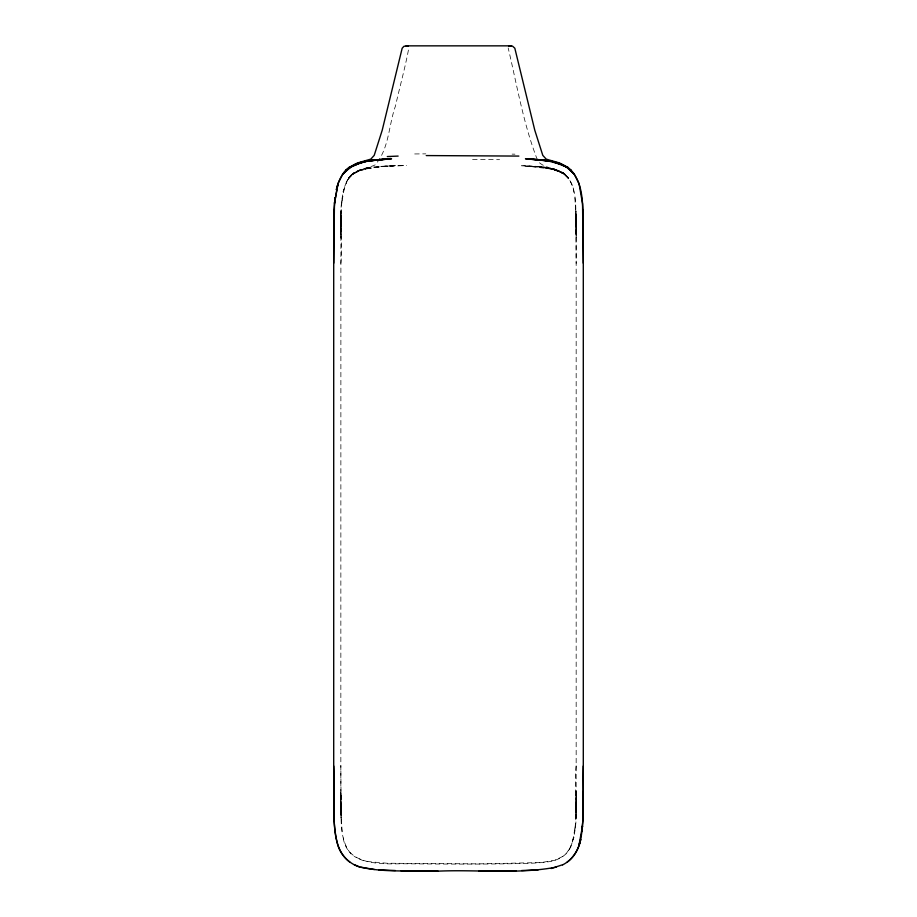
<?xml version="1.0" encoding="UTF-8"?>
<svg xmlns="http://www.w3.org/2000/svg" width="917" height="917" viewBox="0 0 917 917"><rect width="100%" height="100%" fill="white"/><g stroke="black" fill="none" stroke-linecap="round" stroke-linejoin="round"><path stroke-width="0.69" stroke-dasharray="4.58 3.44" d="M340.849 263.408C343.818 235.692 335.141 204.491 348.3 178.528C354.054 169.037 365.929 169.186 374.95 164.991C389.198 149.379 388.556 125.216 395.456 106.051C399.789 86.679 405.257 67.491 408.81 47.982M576.151 765.775C573.159 793.503 581.894 824.738 568.666 850.689M351.039 175.514L346.122 182.391L348.265 178.975L344.414 186.988L343.107 192.008L344.414 187.481L341.491 204.376L342.144 199.127L341.101 210.738L340.837 238.214L341.101 215.415L340.895 223.14M340.895 219.897L340.837 798.294M340.837 234.362L340.952 216.274L340.837 234.362L340.952 221.742L340.895 226.201M566.018 853.876L570.855 846.815L568.712 850.242L570.867 846.517L573.893 837.175L572.586 841.714L575.509 824.807L574.856 830.057L575.899 818.445L576.163 794.821L576.048 807.441L576.105 802.983M576.163 794.821L576.048 812.898L576.163 790.97L575.899 815.259L576.105 806.043M340.895 219.495L341.101 211.036L340.895 223.588L341.101 210.738M575.899 818.445L576.105 805.596L575.899 818.147L576.105 809.688M369.23 167.616C361.298 168.694 353.171 171.892 348.288 178.54L353.859 172.832M348.3 178.528L354.008 172.832L350.879 175.388L348.3 178.517L354.421 172.751L348.288 178.528L354.787 172.797L350.97 175.399M354.547 172.751L351.039 175.376L359.189 170.654L351.039 175.376C359.831 168.556 371.396 167.811 382.034 166.55M566.053 853.727C556.688 863.046 542.337 862.404 530.141 863.344C487.271 864.444 444.378 864.078 401.497 863.745C380.291 864.25 346.145 864.914 343.096 836.797M562.866 856.386L554.751 860.272L541.041 862.565L478.754 863.883L386.848 863.218L368.004 861.59L362.249 860.272L354.134 856.386M354.581 172.809L365.883 168.969L359.132 170.7M358.134 170.7C372.841 164.865 389.267 166.63 404.706 165.541L403.125 165.587M383.615 166.344L393.576 165.828L380.589 166.596L393.37 165.679M395.502 165.496L383.18 166.355L364.817 169.095L381.621 166.527L380.589 166.596M388.613 165.988L392.075 165.885M390.298 165.954L406.483 165.427M414.69 153.953L425.809 153.861M539.494 162.779C548.045 170.149 562.465 167.593 568.7 178.517L566.03 175.399L557.926 170.768C580.725 180.362 574.615 210.967 576.163 230.889L576.163 798.283M472.576 159.581L499.57 159.684M512.133 154.125L514.941 154.171M539.391 166.573L548.412 167.651L526.599 165.805C540.892 166.94 558.889 165.805 568.7 178.517L563.13 172.832L568.7 178.528M533.545 166.55L521.567 165.748C536.399 167.559 553.432 165.862 565.961 175.514M573.904 192.387C572.758 177.531 559.668 168.43 545.569 167.926L552.263 169.186L521.337 165.381M534.943 166.275L544.331 167.444L534.943 166.275C545.5 167.868 557.341 168.27 565.927 175.411L558.659 170.596L547.69 167.547M557.674 170.585L551.793 168.843L562.339 172.763M553.891 168.877L562.66 172.832M565.938 175.365L562.534 172.728M563.027 172.82L566.098 175.376M350.982 853.876C337.685 837.542 342.064 814.353 340.837 794.833L340.952 807.453L340.895 802.994M537.385 159.833C523.401 123.944 517.05 85.361 508.19 47.982M574.833 197.728L575.887 213.008L576.151 263.408M342.167 831.455L341.113 816.176L340.849 765.775M340.895 806.054L341.101 813.792L340.837 790.981L340.895 809.298M576.105 219.484L575.899 211.013L576.105 223.576L575.899 210.715M340.895 809.7L341.101 818.159L340.895 805.607L341.101 818.457M576.048 221.731L576.163 234.351L575.899 213.902L576.105 223.129M576.048 216.263L576.163 234.351M340.837 794.833L340.952 812.921M576.105 222.946L576.163 238.202L576.105 219.885M552.859 169.37L544.446 167.708L552.859 169.37L562.545 173.221L551.874 169.037L552.859 169.37"/><path stroke-width="1.38" d="M333.708 263.179L334.453 203.746L337.892 183.778L342.683 174.196L349.469 167.158L357.435 162.974L370.777 159.145L374.205 155.374L382.206 130.248L402.173 48.223L403.927 46.308L407.584 45.85M583.292 766.004C582.455 790.5 584.966 815.339 580.679 839.617C578.868 848.374 574.558 856.891 567.13 862.175M333.708 237.916L334.006 214.773L333.777 222.682M583.292 791.268L582.994 815.947L583.223 806.501M333.834 221.306L333.708 234.076L334.006 209.97L335.198 197.545L334.453 203.276L337.892 184.604L336.321 189.819C338.201 181.13 342.247 172.66 349.469 167.158M583.166 807.877L583.292 795.096L582.994 819.213L581.802 831.639L582.547 825.908L579.108 844.58L580.679 839.364C578.65 849.967 572.529 859.94 562.648 864.869M333.708 234.076L334.006 209.97M582.994 819.213L583.292 795.096M333.777 219.392L333.834 215.701M583.166 813.482L583.223 809.803M350.099 167.089L342.683 174.196L350.237 167.123L361.573 162.309L350.305 167.043L342.683 174.299L349.629 167.146L345.915 170.344M349.343 167.96L342.706 174.219C348.449 165.977 358.558 162.676 368.049 161.174M346.099 170.31L342.706 174.219L350.26 167.089L361.745 162.447M342.683 174.196L350.5 167.054M349.4 167.868L346.076 170.321L355.429 164.372L350.214 167.284C361.539 159.741 375.913 160.005 388.968 158.962M508.946 46.331L512.42 46.056L514.827 48.223L534.794 130.248L542.795 155.374L546.223 159.145L559.565 162.974L567.531 167.158L574.317 174.196L579.108 183.778L582.547 203.746L583.292 263.179M351.394 166.55L354.81 164.957M361.264 162.779L362.181 162.401M562.648 864.731L551.117 868.525M556.264 867.138C517.44 874.486 477.333 869.408 438.074 871.15C411.916 870.21 385.151 872.881 359.441 866.966C349.377 863.665 341.055 855.572 337.892 845.405C330.945 819.592 335.072 792.345 333.708 766.004M367.087 160.991L354.879 164.613L368.118 160.819L367.087 160.991L390.539 158.859M369.31 160.922L390.848 158.515M375.913 159.879L377.288 159.707M378.492 159.707L369.78 160.784L391.559 158.756L378.687 159.627M538.302 869.797L521.624 870.542M387.306 156.555L398.127 156.085M478.926 871.15L516.168 870.703M426.256 155.569L518.873 156.085M509.416 45.85L510.895 45.85L406.105 45.85L408.054 46.331M438.074 871.15L400.832 870.703M395.376 870.542L378.698 869.797M548.882 160.819L526.461 158.859C541.66 160.016 558.785 159.524 570.924 170.321C583.166 183.251 582.478 202.714 583.223 219.392M537.5 159.604L525.441 158.756L547.69 160.922L537.5 159.604L538.508 159.707M571.096 170.344L567.44 167.146L574.317 174.196L566.74 167.089L561.571 164.372L566.763 167.123L574.317 174.196L567.531 167.158M374.423 869.511L360.736 867.138M566.5 167.054L570.89 170.424L567.589 167.868M570.913 170.31L574.317 174.196L567.073 167.123L574.317 174.196M548.951 161.174L561.491 164.43L555.049 162.332M354.352 864.731L359.441 866.829M555.736 162.779L554.819 162.401L566.672 167.054M562.144 164.945L565.411 166.527M562.339 165.003L565.525 166.607M562.866 165.14L565.285 166.413M349.87 862.175C333.868 850.116 334.51 827.891 333.777 809.803M333.777 806.501L334.006 814.411L333.708 791.268M582.994 209.97L583.292 234.076L583.166 221.306M582.994 213.237L583.292 237.916M334.006 819.213L333.708 795.096L333.834 807.877M583.166 215.701L583.292 234.076M333.708 795.096L333.834 813.482M583.292 230.545L583.292 798.638M333.708 230.545L333.708 798.638M334.006 210.291L333.777 223.129L334.006 210.291M583.223 806.054L582.994 818.892L583.223 806.054M583.223 218.991L582.994 210.291L583.223 223.129L583.223 218.991M334.006 818.892L333.777 806.054L334.006 818.892"/></g></svg>
